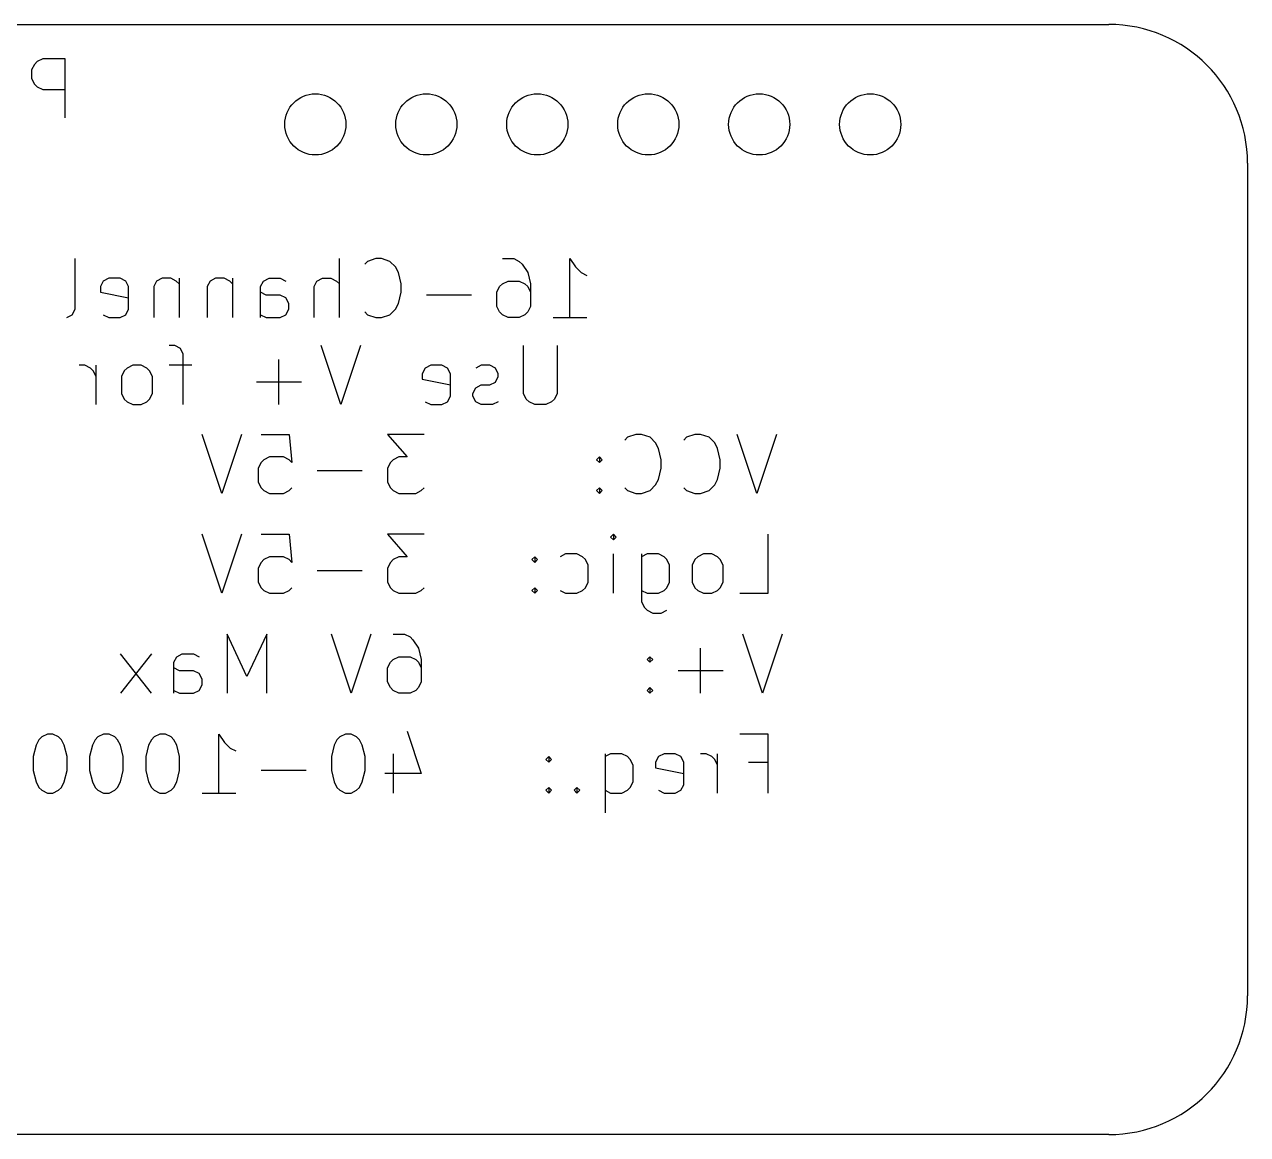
# Model space of a CAD drawing. Extents: x 117.4 to 179.6, y -117.7 to -92.3.
# Drawn here: x 151.62 to 179.62, y -117.7 to -92.3 of the extents above; entities that cross this region are included whole.
import ezdxf

# ---------------------------------------------------------------- set-up
doc = ezdxf.new("R2010")
doc.units = 0
doc.header["$MEASUREMENT"] = 0
doc.layers.add('BLACK', color=7, linetype='CONTINUOUS')

msp = doc.modelspace()

# ---------------------------------------------------------------- linework, layer by layer
at = {"layer": 'BLACK', "linetype": 'CONTINUOUS'}
for p, q in [((120.561, -92.3036), (176.441, -92.3036)), ((151.849, -93.2163), (151.784, -93.345)), ((151.913, -93.152), (151.849, -93.2163)), ((152.042, -93.0876), (151.913, -93.152)), ((152.557, -93.0876), (152.042, -93.0876)), ((152.557, -94.4389), (152.557, -93.0876)), ((151.784, -93.345), (151.784, -93.538)), ((151.784, -93.538), (151.849, -93.6667)), ((151.849, -93.6667), (151.913, -93.7311)), ((151.913, -93.7311), (152.042, -93.7954)), ((152.042, -93.7954), (152.557, -93.7954)), ((179.616, -95.4786), (179.616, -114.529)), ((152.782, -98.8179), (152.782, -97.6596)), ((158.83, -99.0109), (158.83, -97.6596)), ((159.667, -97.6596), (159.474, -97.724)), ((159.796, -97.6596), (159.667, -97.6596)), ((159.989, -97.724), (159.796, -97.6596)), ((162.563, -97.6596), (162.82, -97.6596)), ((162.82, -97.6596), (162.949, -97.724)), ((164.107, -99.0109), (164.107, -97.6596)), ((164.107, -97.6596), (164.236, -97.8527)), ((159.474, -97.724), (159.41, -97.7883)), ((160.117, -97.8527), (159.989, -97.724)), ((160.182, -97.9813), (160.117, -97.8527)), ((162.949, -97.724), (163.013, -97.7883)), ((163.013, -97.7883), (163.142, -97.9813)), ((164.236, -97.8527), (164.364, -97.9813)), ((153.425, -98.1744), (153.361, -98.3031)), ((153.554, -98.11), (153.425, -98.1744)), ((153.811, -98.11), (153.554, -98.11)), ((153.94, -98.1744), (153.811, -98.11)), ((154.004, -98.3031), (153.94, -98.1744)), ((154.648, -98.1744), (154.584, -98.3031)), ((154.777, -98.11), (154.648, -98.1744)), ((154.97, -98.11), (154.777, -98.11)), ((155.098, -98.1744), (154.97, -98.11)), ((155.163, -98.2387), (155.098, -98.1744)), ((155.163, -98.11), (155.163, -99.0109)), ((155.87, -98.1744), (155.806, -98.3031)), ((155.999, -98.11), (155.87, -98.1744)), ((156.192, -98.11), (155.999, -98.11)), ((156.321, -98.1744), (156.192, -98.11)), ((156.385, -98.2387), (156.321, -98.1744)), ((156.385, -98.11), (156.385, -99.0109)), ((157.029, -98.3031), (157.093, -98.1744)), ((157.093, -98.1744), (157.222, -98.11)), ((157.222, -98.11), (157.479, -98.11)), ((157.479, -98.11), (157.608, -98.1744)), ((158.251, -98.3031), (158.316, -98.1744)), ((158.316, -98.1744), (158.444, -98.11)), ((158.444, -98.11), (158.637, -98.11)), ((158.637, -98.11), (158.766, -98.1744)), ((158.766, -98.1744), (158.83, -98.2387)), ((160.246, -98.2387), (160.182, -97.9813)), ((160.246, -98.4318), (160.246, -98.2387)), ((162.498, -98.3031), (162.563, -98.2387)), ((162.563, -98.2387), (162.691, -98.1744)), ((162.691, -98.1744), (162.949, -98.1744)), ((162.949, -98.1744), (163.077, -98.2387)), ((163.077, -98.2387), (163.142, -98.3031)), ((163.142, -97.9813), (163.206, -98.2387)), ((163.206, -98.2387), (163.206, -98.7535)), ((164.364, -97.9813), (164.493, -98.0457)), ((153.361, -98.3031), (153.361, -98.4318)), ((153.361, -98.4318), (154.004, -98.5605)), ((154.004, -98.8179), (154.004, -98.3031)), ((154.584, -98.3031), (154.584, -99.0109)), ((155.806, -98.3031), (155.806, -99.0109)), ((157.029, -99.0109), (157.029, -98.3031)), ((157.157, -98.4961), (157.029, -98.4318)), ((157.479, -98.4961), (157.157, -98.4961)), ((157.608, -98.5605), (157.479, -98.4961)), ((158.251, -99.0109), (158.251, -98.3031)), ((160.182, -98.6892), (160.246, -98.4318)), ((161.855, -98.4961), (160.825, -98.4961)), ((162.434, -98.4318), (162.498, -98.3031)), ((162.434, -98.7535), (162.434, -98.4318)), ((163.142, -98.3031), (163.206, -98.4318)), ((157.672, -98.6892), (157.608, -98.5605)), ((157.672, -98.8179), (157.672, -98.6892)), ((160.117, -98.8179), (160.182, -98.6892)), ((162.498, -98.8822), (162.434, -98.7535)), ((163.206, -98.7535), (163.142, -98.8822)), ((152.589, -99.0109), (152.717, -98.9465)), ((152.717, -98.9465), (152.782, -98.8179)), ((153.425, -98.9465), (153.554, -99.0109)), ((153.554, -99.0109), (153.811, -99.0109)), ((153.811, -99.0109), (153.94, -98.9465)), ((153.94, -98.9465), (154.004, -98.8179)), ((157.029, -98.9465), (157.157, -99.0109)), ((157.157, -99.0109), (157.479, -99.0109)), ((157.479, -99.0109), (157.608, -98.9465)), ((157.608, -98.9465), (157.672, -98.8179)), ((159.41, -98.8822), (159.474, -98.9465)), ((159.474, -98.9465), (159.667, -99.0109)), ((159.667, -99.0109), (159.796, -99.0109)), ((159.796, -99.0109), (159.989, -98.9465)), ((159.989, -98.9465), (160.117, -98.8179)), ((162.563, -98.9465), (162.498, -98.8822)), ((162.691, -99.0109), (162.563, -98.9465)), ((162.949, -99.0109), (162.691, -99.0109)), ((163.077, -98.9465), (162.949, -99.0109)), ((163.142, -98.8822), (163.077, -98.9465)), ((163.721, -99.0109), (164.493, -99.0109)), ((155.065, -99.651), (154.937, -99.651)), ((155.194, -99.7153), (155.065, -99.651)), ((158.862, -101.002), (158.411, -99.651)), ((159.312, -99.651), (158.862, -101.002)), ((163.044, -100.745), (163.044, -99.651)), ((163.816, -99.651), (163.816, -100.745)), ((155.258, -99.844), (155.194, -99.7153)), ((155.258, -101.002), (155.258, -99.844)), ((153.006, -100.101), (152.877, -100.101)), ((153.135, -100.166), (153.006, -100.101)), ((153.199, -100.23), (153.135, -100.166)), ((153.264, -101.002), (153.264, -100.101)), ((153.971, -100.166), (153.907, -100.23)), ((154.1, -100.101), (153.971, -100.166)), ((154.293, -100.101), (154.1, -100.101)), ((154.422, -100.166), (154.293, -100.101)), ((154.486, -100.23), (154.422, -100.166)), ((155.451, -100.101), (154.937, -100.101)), ((157.446, -101.002), (157.446, -99.9727)), ((160.792, -100.166), (160.728, -100.294)), ((160.921, -100.101), (160.792, -100.166)), ((161.178, -100.101), (160.921, -100.101)), ((161.307, -100.166), (161.178, -100.101)), ((161.371, -100.294), (161.307, -100.166)), ((162.079, -100.101), (161.95, -100.166)), ((162.272, -100.101), (162.079, -100.101)), ((162.401, -100.166), (162.272, -100.101)), ((162.465, -100.294), (162.401, -100.166)), ((153.264, -100.359), (153.199, -100.23)), ((153.907, -100.23), (153.843, -100.359)), ((153.843, -100.359), (153.843, -100.745)), ((154.55, -100.359), (154.486, -100.23)), ((154.55, -100.745), (154.55, -100.359)), ((157.961, -100.487), (156.931, -100.487)), ((160.728, -100.294), (160.728, -100.423)), ((160.728, -100.423), (161.371, -100.552)), ((161.371, -100.809), (161.371, -100.294)), ((162.272, -100.552), (162.401, -100.487)), ((162.401, -100.487), (162.465, -100.359)), ((162.465, -100.359), (162.465, -100.294)), ((153.843, -100.745), (153.907, -100.874)), ((154.486, -100.874), (154.55, -100.745)), ((161.886, -100.745), (161.95, -100.616)), ((161.886, -100.809), (161.886, -100.745)), ((161.95, -100.616), (162.079, -100.552)), ((162.079, -100.552), (162.272, -100.552)), ((163.109, -100.874), (163.044, -100.745)), ((163.816, -100.745), (163.752, -100.874)), ((153.907, -100.874), (153.971, -100.938)), ((153.971, -100.938), (154.1, -101.002)), ((154.1, -101.002), (154.293, -101.002)), ((154.293, -101.002), (154.422, -100.938)), ((154.422, -100.938), (154.486, -100.874)), ((160.792, -100.938), (160.921, -101.002)), ((160.921, -101.002), (161.178, -101.002)), ((161.178, -101.002), (161.307, -100.938)), ((161.307, -100.938), (161.371, -100.809)), ((161.95, -100.938), (161.886, -100.809)), ((162.079, -101.002), (161.95, -100.938)), ((162.336, -101.002), (162.079, -101.002)), ((162.465, -100.938), (162.336, -101.002)), ((163.173, -100.938), (163.109, -100.874)), ((163.302, -101.002), (163.173, -100.938)), ((163.559, -101.002), (163.302, -101.002)), ((163.688, -100.938), (163.559, -101.002)), ((163.752, -100.874), (163.688, -100.938)), ((156.137, -103.034), (155.687, -101.683)), ((156.588, -101.683), (156.137, -103.034)), ((157.038, -101.683), (157.681, -101.683)), ((157.681, -101.683), (157.746, -102.326)), ((160.77, -101.683), (159.934, -101.683)), ((159.934, -101.683), (160.384, -102.198)), ((165.425, -101.747), (165.361, -101.812)), ((165.618, -101.683), (165.425, -101.747)), ((165.747, -101.683), (165.618, -101.683)), ((165.94, -101.747), (165.747, -101.683)), ((166.069, -101.876), (165.94, -101.747)), ((166.133, -102.005), (166.069, -101.876)), ((166.776, -101.747), (166.712, -101.812)), ((166.969, -101.683), (166.776, -101.747)), ((167.098, -101.683), (166.969, -101.683)), ((167.291, -101.747), (167.098, -101.683)), ((167.42, -101.876), (167.291, -101.747)), ((167.484, -102.005), (167.42, -101.876)), ((168.385, -103.034), (167.935, -101.683)), ((168.835, -101.683), (168.385, -103.034)), ((166.197, -102.262), (166.133, -102.005)), ((167.549, -102.262), (167.484, -102.005)), ((157.038, -102.326), (156.974, -102.455)), ((157.102, -102.262), (157.038, -102.326)), ((157.231, -102.198), (157.102, -102.262)), ((157.553, -102.198), (157.231, -102.198)), ((157.681, -102.262), (157.553, -102.198)), ((157.746, -102.326), (157.681, -102.262)), ((159.998, -102.326), (159.934, -102.455)), ((160.062, -102.262), (159.998, -102.326)), ((160.191, -102.198), (160.062, -102.262)), ((160.384, -102.198), (160.191, -102.198)), ((164.782, -102.198), (164.717, -102.262)), ((164.717, -102.262), (164.782, -102.326)), ((164.846, -102.262), (164.782, -102.198)), ((164.782, -102.198), (164.782, -102.326)), ((164.782, -102.326), (164.846, -102.262)), ((166.197, -102.455), (166.197, -102.262)), ((167.549, -102.455), (167.549, -102.262)), ((156.974, -102.455), (156.974, -102.777)), ((159.354, -102.519), (158.325, -102.519)), ((159.934, -102.455), (159.934, -102.777)), ((166.069, -102.841), (166.133, -102.713)), ((166.133, -102.713), (166.197, -102.455)), ((167.42, -102.841), (167.484, -102.713)), ((167.484, -102.713), (167.549, -102.455)), ((156.974, -102.777), (157.038, -102.906)), ((157.038, -102.906), (157.102, -102.97)), ((157.102, -102.97), (157.231, -103.034)), ((157.553, -103.034), (157.681, -102.97)), ((157.681, -102.97), (157.746, -102.906)), ((159.934, -102.777), (159.998, -102.906)), ((159.998, -102.906), (160.062, -102.97)), ((160.062, -102.97), (160.191, -103.034)), ((160.577, -103.034), (160.706, -102.97)), ((160.706, -102.97), (160.77, -102.906)), ((164.782, -102.906), (164.717, -102.97)), ((164.717, -102.97), (164.782, -103.034)), ((164.846, -102.97), (164.782, -102.906)), ((164.782, -102.906), (164.782, -103.034)), ((164.782, -103.034), (164.846, -102.97)), ((165.361, -102.906), (165.425, -102.97)), ((165.425, -102.97), (165.618, -103.034)), ((165.747, -103.034), (165.94, -102.97)), ((165.94, -102.97), (166.069, -102.841)), ((166.712, -102.906), (166.776, -102.97)), ((166.776, -102.97), (166.969, -103.034)), ((167.098, -103.034), (167.291, -102.97)), ((167.291, -102.97), (167.42, -102.841)), ((157.231, -103.034), (157.553, -103.034)), ((160.191, -103.034), (160.577, -103.034)), ((165.618, -103.034), (165.747, -103.034)), ((166.969, -103.034), (167.098, -103.034)), ((156.137, -105.32), (155.687, -103.969)), ((156.588, -103.969), (156.137, -105.32)), ((157.038, -103.969), (157.681, -103.969)), ((157.681, -103.969), (157.746, -104.612)), ((160.77, -103.969), (159.934, -103.969)), ((159.934, -103.969), (160.384, -104.484)), ((165.039, -104.033), (165.103, -103.969)), ((165.103, -104.098), (165.039, -104.033)), ((165.103, -103.969), (165.168, -104.033)), ((165.103, -103.969), (165.103, -104.098)), ((165.168, -104.033), (165.103, -104.098)), ((168.642, -105.32), (168.642, -103.969)), ((157.038, -104.612), (156.974, -104.741)), ((157.102, -104.548), (157.038, -104.612)), ((157.231, -104.484), (157.102, -104.548)), ((157.553, -104.484), (157.231, -104.484)), ((157.681, -104.548), (157.553, -104.484)), ((157.746, -104.612), (157.681, -104.548)), ((159.998, -104.612), (159.934, -104.741)), ((160.062, -104.548), (159.998, -104.612)), ((160.191, -104.484), (160.062, -104.548)), ((160.384, -104.484), (160.191, -104.484)), ((163.302, -104.484), (163.237, -104.548)), ((163.237, -104.548), (163.302, -104.612)), ((163.366, -104.548), (163.302, -104.484)), ((163.302, -104.484), (163.302, -104.612)), ((163.302, -104.612), (163.366, -104.548)), ((164.009, -104.419), (163.881, -104.484)), ((164.267, -104.419), (164.009, -104.419)), ((164.396, -104.484), (164.267, -104.419)), ((164.46, -104.548), (164.396, -104.484)), ((164.524, -104.677), (164.46, -104.548)), ((164.524, -105.063), (164.524, -104.677)), ((165.103, -105.32), (165.103, -104.419)), ((165.747, -104.419), (165.747, -105.513)), ((165.876, -104.419), (165.747, -104.484)), ((166.133, -104.419), (165.876, -104.419)), ((166.262, -104.484), (166.133, -104.419)), ((166.326, -104.548), (166.262, -104.484)), ((166.39, -104.677), (166.326, -104.548)), ((166.39, -105.063), (166.39, -104.677)), ((166.969, -104.548), (166.905, -104.677)), ((166.905, -104.677), (166.905, -105.063)), ((167.034, -104.484), (166.969, -104.548)), ((167.162, -104.419), (167.034, -104.484)), ((167.355, -104.419), (167.162, -104.419)), ((167.484, -104.484), (167.355, -104.419)), ((167.549, -104.548), (167.484, -104.484)), ((167.613, -104.677), (167.549, -104.548)), ((167.613, -105.063), (167.613, -104.677)), ((156.974, -104.741), (156.974, -105.063)), ((159.354, -104.805), (158.325, -104.805)), ((159.934, -104.741), (159.934, -105.063)), ((156.974, -105.063), (157.038, -105.192)), ((157.038, -105.192), (157.102, -105.256)), ((157.681, -105.256), (157.746, -105.192)), ((159.934, -105.063), (159.998, -105.192)), ((159.998, -105.192), (160.062, -105.256)), ((160.706, -105.256), (160.77, -105.192)), ((163.302, -105.192), (163.237, -105.256)), ((163.366, -105.256), (163.302, -105.192)), ((163.302, -105.192), (163.302, -105.32)), ((164.396, -105.256), (164.46, -105.192)), ((164.46, -105.192), (164.524, -105.063)), ((166.262, -105.256), (166.326, -105.192)), ((166.326, -105.192), (166.39, -105.063)), ((166.905, -105.063), (166.969, -105.192)), ((166.969, -105.192), (167.034, -105.256)), ((167.484, -105.256), (167.549, -105.192)), ((167.549, -105.192), (167.613, -105.063)), ((157.102, -105.256), (157.231, -105.32)), ((157.231, -105.32), (157.553, -105.32)), ((157.553, -105.32), (157.681, -105.256)), ((160.062, -105.256), (160.191, -105.32)), ((160.191, -105.32), (160.577, -105.32)), ((160.577, -105.32), (160.706, -105.256)), ((163.237, -105.256), (163.302, -105.32)), ((163.302, -105.32), (163.366, -105.256)), ((163.881, -105.256), (164.009, -105.32)), ((164.009, -105.32), (164.267, -105.32)), ((164.267, -105.32), (164.396, -105.256)), ((165.747, -105.256), (165.876, -105.32)), ((165.747, -105.513), (165.811, -105.642)), ((165.876, -105.32), (166.133, -105.32)), ((166.133, -105.32), (166.262, -105.256)), ((167.034, -105.256), (167.162, -105.32)), ((167.162, -105.32), (167.355, -105.32)), ((167.355, -105.32), (167.484, -105.256)), ((167.999, -105.32), (168.642, -105.32)), ((165.811, -105.642), (165.876, -105.706)), ((165.876, -105.706), (166.004, -105.771)), ((166.004, -105.771), (166.197, -105.771)), ((166.197, -105.771), (166.326, -105.706)), ((156.716, -107.22), (156.266, -106.255)), ((156.266, -106.255), (156.266, -107.606)), ((157.167, -106.255), (156.716, -107.22)), ((157.167, -107.606), (157.167, -106.255)), ((159.097, -107.606), (158.647, -106.255)), ((159.548, -106.255), (159.097, -107.606)), ((160.062, -106.255), (160.32, -106.255)), ((160.32, -106.255), (160.448, -106.319)), ((160.448, -106.319), (160.513, -106.384)), ((168.512, -107.606), (168.062, -106.255)), ((168.962, -106.255), (168.512, -107.606)), ((160.513, -106.384), (160.641, -106.577)), ((160.641, -106.577), (160.706, -106.834)), ((167.096, -107.606), (167.096, -106.577)), ((154.528, -107.606), (153.821, -106.705)), ((154.528, -106.705), (153.821, -107.606)), ((155.043, -106.898), (155.108, -106.77)), ((155.043, -107.606), (155.043, -106.898)), ((155.108, -106.77), (155.236, -106.705)), ((155.236, -106.705), (155.494, -106.705)), ((155.494, -106.705), (155.622, -106.77)), ((159.934, -107.027), (159.998, -106.898)), ((159.998, -106.898), (160.062, -106.834)), ((160.062, -106.834), (160.191, -106.77)), ((160.191, -106.77), (160.448, -106.77)), ((160.448, -106.77), (160.577, -106.834)), ((160.577, -106.834), (160.641, -106.898)), ((160.641, -106.898), (160.706, -107.027)), ((160.706, -106.834), (160.706, -107.349)), ((165.938, -106.77), (165.874, -106.834)), ((165.874, -106.834), (165.938, -106.898)), ((166.003, -106.834), (165.938, -106.77)), ((165.938, -106.77), (165.938, -106.898)), ((165.938, -106.898), (166.003, -106.834)), ((155.172, -107.091), (155.043, -107.027)), ((155.494, -107.091), (155.172, -107.091)), ((155.622, -107.156), (155.494, -107.091)), ((155.687, -107.285), (155.622, -107.156)), ((159.934, -107.349), (159.934, -107.027)), ((167.611, -107.091), (166.582, -107.091)), ((155.622, -107.542), (155.687, -107.413)), ((155.687, -107.413), (155.687, -107.285)), ((159.998, -107.478), (159.934, -107.349)), ((160.062, -107.542), (159.998, -107.478)), ((160.641, -107.478), (160.577, -107.542)), ((160.706, -107.349), (160.641, -107.478)), ((165.938, -107.478), (165.874, -107.542)), ((166.003, -107.542), (165.938, -107.478)), ((165.938, -107.478), (165.938, -107.606)), ((155.043, -107.542), (155.172, -107.606)), ((155.172, -107.606), (155.494, -107.606)), ((155.494, -107.606), (155.622, -107.542)), ((160.191, -107.606), (160.062, -107.542)), ((160.448, -107.606), (160.191, -107.606)), ((160.577, -107.542), (160.448, -107.606)), ((165.874, -107.542), (165.938, -107.606)), ((165.938, -107.606), (166.003, -107.542)), ((152.019, -108.605), (151.955, -108.67)), ((152.148, -108.541), (152.019, -108.605)), ((152.276, -108.541), (152.148, -108.541)), ((152.405, -108.605), (152.276, -108.541)), ((152.469, -108.67), (152.405, -108.605)), ((153.306, -108.605), (153.242, -108.67)), ((153.435, -108.541), (153.306, -108.605)), ((153.563, -108.541), (153.435, -108.541)), ((153.692, -108.605), (153.563, -108.541)), ((153.756, -108.67), (153.692, -108.605)), ((154.593, -108.605), (154.528, -108.67)), ((154.722, -108.541), (154.593, -108.605)), ((154.85, -108.541), (154.722, -108.541)), ((154.979, -108.605), (154.85, -108.541)), ((155.043, -108.67), (154.979, -108.605)), ((156.073, -109.892), (156.073, -108.541)), ((156.073, -108.541), (156.201, -108.734)), ((158.84, -108.605), (158.775, -108.67)), ((158.968, -108.541), (158.84, -108.605)), ((159.097, -108.541), (158.968, -108.541)), ((159.226, -108.605), (159.097, -108.541)), ((159.29, -108.67), (159.226, -108.605)), ((160.384, -108.477), (160.706, -109.442)), ((168.642, -108.541), (167.999, -108.541)), ((168.642, -109.892), (168.642, -108.541)), ((151.89, -108.798), (151.826, -109.056)), ((151.955, -108.67), (151.89, -108.798)), ((152.534, -108.798), (152.469, -108.67)), ((152.598, -109.056), (152.534, -108.798)), ((153.177, -108.798), (153.113, -109.056)), ((153.242, -108.67), (153.177, -108.798)), ((153.821, -108.798), (153.756, -108.67)), ((153.885, -109.056), (153.821, -108.798)), ((154.464, -108.798), (154.4, -109.056)), ((154.528, -108.67), (154.464, -108.798)), ((155.108, -108.798), (155.043, -108.67)), ((155.172, -109.056), (155.108, -108.798)), ((156.201, -108.734), (156.33, -108.863)), ((156.33, -108.863), (156.459, -108.927)), ((158.711, -108.798), (158.647, -109.056)), ((158.775, -108.67), (158.711, -108.798)), ((159.354, -108.798), (159.29, -108.67)), ((159.419, -109.056), (159.354, -108.798)), ((151.826, -109.056), (151.826, -109.377)), ((152.598, -109.377), (152.598, -109.056)), ((153.113, -109.056), (153.113, -109.377)), ((153.885, -109.377), (153.885, -109.056)), ((154.4, -109.056), (154.4, -109.377)), ((155.172, -109.377), (155.172, -109.056)), ((158.647, -109.056), (158.647, -109.377)), ((159.419, -109.377), (159.419, -109.056)), ((160.062, -108.991), (160.062, -109.892)), ((163.623, -109.056), (163.559, -109.12)), ((163.559, -109.12), (163.623, -109.184)), ((163.688, -109.12), (163.623, -109.056)), ((163.623, -109.056), (163.623, -109.184)), ((163.623, -109.184), (163.688, -109.12)), ((164.91, -108.991), (164.91, -110.343)), ((165.039, -108.991), (164.91, -109.056)), ((165.296, -108.991), (165.039, -108.991)), ((165.425, -109.056), (165.296, -108.991)), ((165.489, -109.12), (165.425, -109.056)), ((165.554, -109.249), (165.489, -109.12)), ((166.133, -109.056), (166.069, -109.184)), ((166.262, -108.991), (166.133, -109.056)), ((166.519, -108.991), (166.262, -108.991)), ((166.648, -109.056), (166.519, -108.991)), ((166.712, -109.184), (166.648, -109.056)), ((167.227, -108.991), (167.098, -108.991)), ((167.355, -109.056), (167.227, -108.991)), ((167.42, -109.12), (167.355, -109.056)), ((167.484, -109.249), (167.42, -109.12)), ((167.484, -109.892), (167.484, -108.991)), ((151.826, -109.377), (151.89, -109.635)), ((152.534, -109.635), (152.598, -109.377)), ((153.113, -109.377), (153.177, -109.635)), ((153.821, -109.635), (153.885, -109.377)), ((154.4, -109.377), (154.464, -109.635)), ((155.108, -109.635), (155.172, -109.377)), ((158.068, -109.377), (157.038, -109.377)), ((158.647, -109.377), (158.711, -109.635)), ((159.354, -109.635), (159.419, -109.377)), ((160.706, -109.442), (159.869, -109.442)), ((165.554, -109.635), (165.554, -109.249)), ((166.069, -109.184), (166.069, -109.313)), ((166.069, -109.313), (166.712, -109.442)), ((166.712, -109.699), (166.712, -109.184)), ((168.192, -109.184), (168.642, -109.184)), ((151.89, -109.635), (151.955, -109.764)), ((152.469, -109.764), (152.534, -109.635)), ((153.177, -109.635), (153.242, -109.764)), ((153.756, -109.764), (153.821, -109.635)), ((154.464, -109.635), (154.528, -109.764)), ((155.043, -109.764), (155.108, -109.635)), ((158.711, -109.635), (158.775, -109.764)), ((159.29, -109.764), (159.354, -109.635)), ((165.489, -109.764), (165.554, -109.635)), ((166.648, -109.828), (166.712, -109.699)), ((151.955, -109.764), (152.019, -109.828)), ((152.019, -109.828), (152.148, -109.892)), ((152.148, -109.892), (152.276, -109.892)), ((152.276, -109.892), (152.405, -109.828)), ((152.405, -109.828), (152.469, -109.764)), ((153.242, -109.764), (153.306, -109.828)), ((153.306, -109.828), (153.435, -109.892)), ((153.435, -109.892), (153.563, -109.892)), ((153.563, -109.892), (153.692, -109.828)), ((153.692, -109.828), (153.756, -109.764)), ((154.528, -109.764), (154.593, -109.828)), ((154.593, -109.828), (154.722, -109.892)), ((154.722, -109.892), (154.85, -109.892)), ((154.85, -109.892), (154.979, -109.828)), ((154.979, -109.828), (155.043, -109.764)), ((155.687, -109.892), (156.459, -109.892)), ((158.775, -109.764), (158.84, -109.828)), ((158.84, -109.828), (158.968, -109.892)), ((158.968, -109.892), (159.097, -109.892)), ((159.097, -109.892), (159.226, -109.828)), ((159.226, -109.828), (159.29, -109.764)), ((163.623, -109.764), (163.559, -109.828)), ((163.559, -109.828), (163.623, -109.892)), ((163.688, -109.828), (163.623, -109.764)), ((163.623, -109.764), (163.623, -109.892)), ((163.623, -109.892), (163.688, -109.828)), ((164.267, -109.764), (164.202, -109.828)), ((164.202, -109.828), (164.267, -109.892)), ((164.331, -109.828), (164.267, -109.764)), ((164.267, -109.764), (164.267, -109.892)), ((164.267, -109.892), (164.331, -109.828)), ((164.91, -109.828), (165.039, -109.892)), ((165.039, -109.892), (165.296, -109.892)), ((165.296, -109.892), (165.425, -109.828)), ((165.425, -109.828), (165.489, -109.764)), ((166.133, -109.828), (166.262, -109.892)), ((166.262, -109.892), (166.519, -109.892)), ((166.519, -109.892), (166.648, -109.828)), ((176.441, -117.704), (120.561, -117.704))]:
    msp.add_line(p, q, dxfattribs=at)
at = {"layer": 'BLACK'}
for centre in [(158.28, -94.5896), (160.82, -94.5896), (163.36, -94.5896), (165.9, -94.5896), (168.44, -94.5896), (170.98, -94.5896)]:
    msp.add_circle(centre, 0.7, dxfattribs=at)
for centre, start, end in [((176.441, -95.4786), 0, 90), ((176.441, -114.529), -90, 0)]:
    msp.add_arc(centre, 3.175, start, end, dxfattribs=at)

doc.saveas('drawing.dxf')
